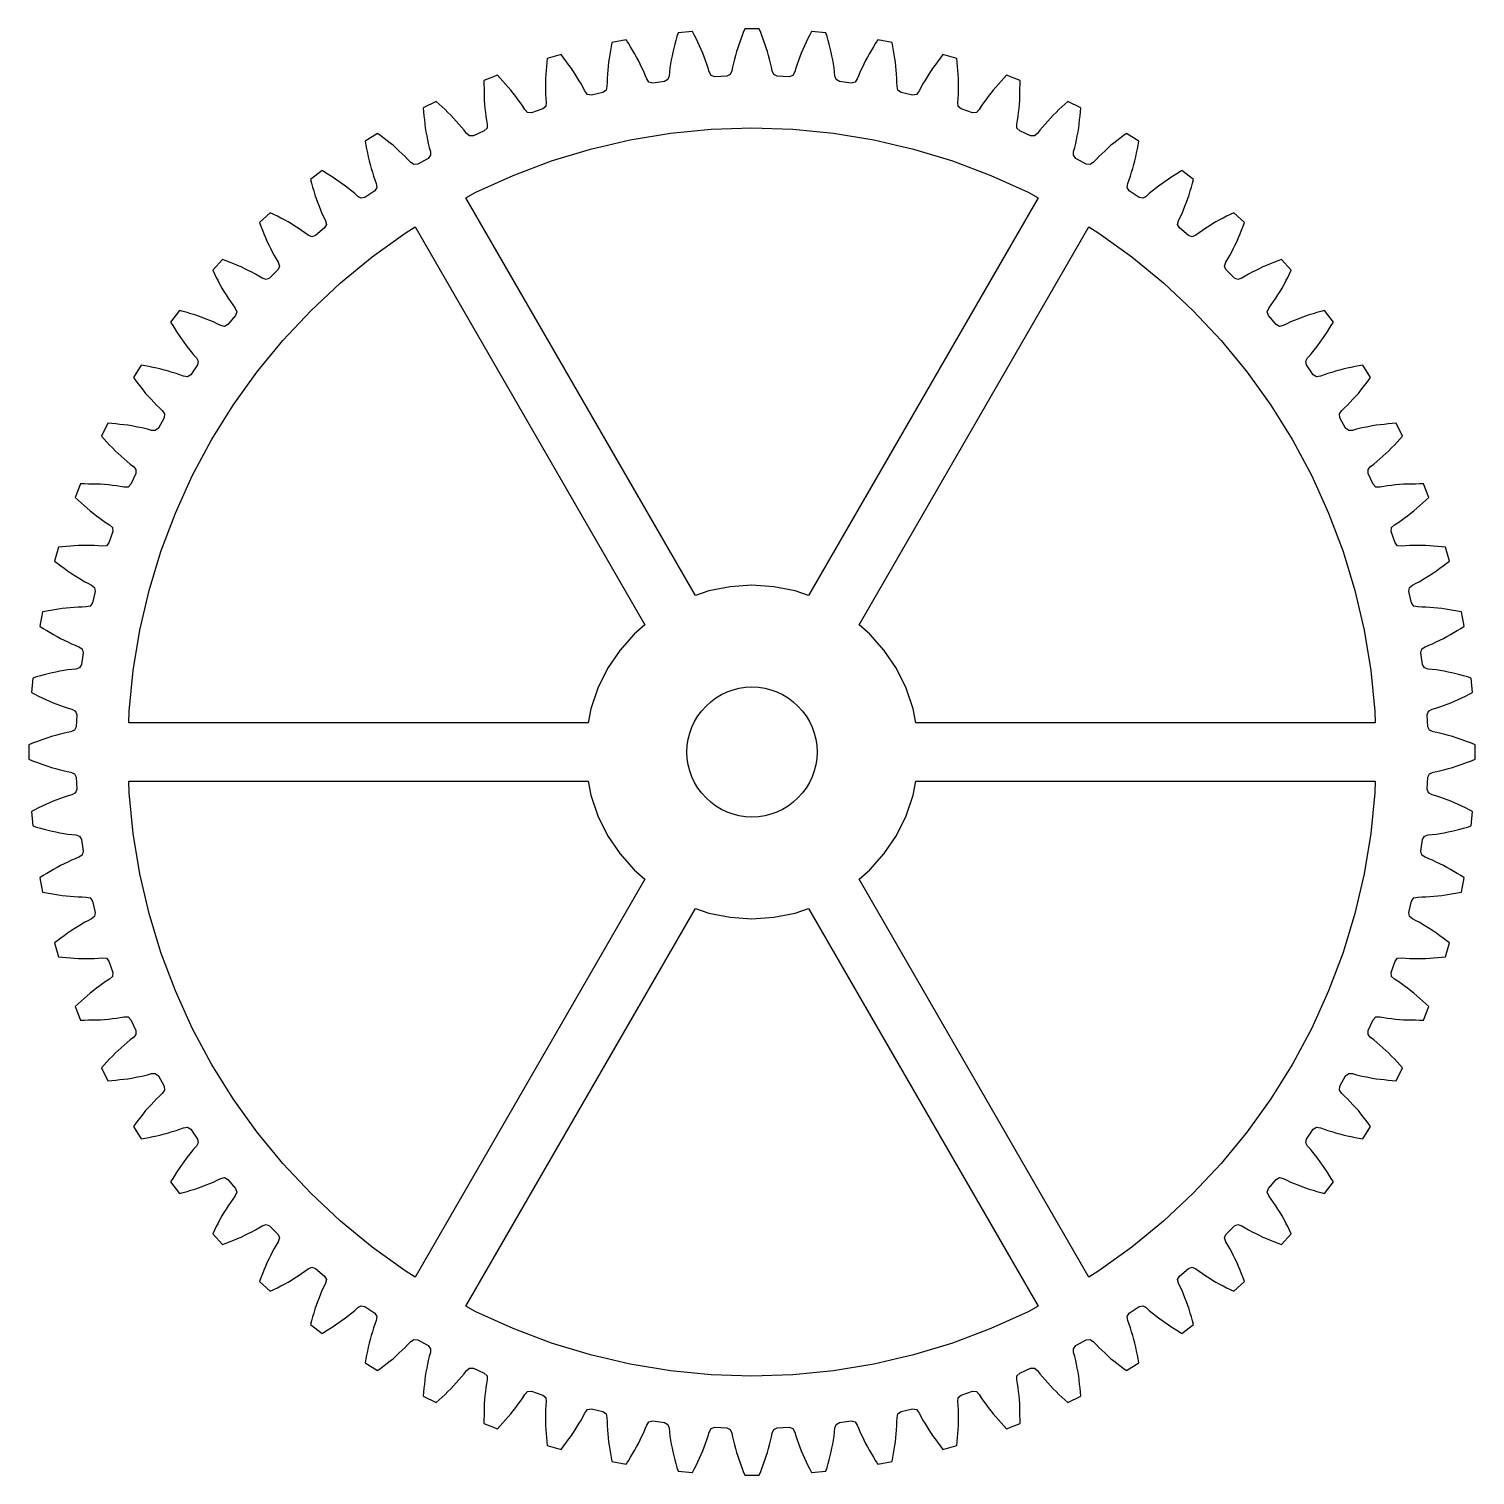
# Model space of a CAD drawing. Header units: millimetres. Extents: x 5 to 285, y 5 to 225.
# Drawn here: x 97.7 to 184.5, y 5 to 91.7 of the extents above; entities that cross this region are included whole.
import ezdxf

# ---------------------------------------------------------------- set-up
doc = ezdxf.new("R2010")
doc.units = ezdxf.units.MM
doc.layers.add('CUT', color=1, linetype='Continuous')

msp = doc.modelspace()

# ---------------------------------------------------------------- linework, layer by layer
at = {"layer": 'CUT'}
for points in [[(141.6396, 5.2243), (141.7249, 5.4488), (141.8093, 5.6737), (141.8929, 5.8989), (141.9722, 6.1255), (142.0387, 6.3563), (142.1042, 6.5874), (142.1689, 6.8188), (142.2327, 7.0504), (142.2827, 7.2852), (142.3278, 7.5211), (142.4192, 7.7389), (142.6323, 7.8371), (143.3456, 7.8701), (143.5668, 7.792), (143.6778, 7.5835), (143.7445, 7.3527), (143.8161, 7.1236), (143.9009, 6.8988), (143.9867, 6.6745), (144.0732, 6.4504), (144.1608, 6.2267), (144.2606, 6.0084), (144.3646, 5.7918), (144.4694, 5.5757), (144.575, 5.36), (144.6815, 5.1446), (145.5536, 5.2254), (145.6186, 5.4567), (145.6828, 5.6881), (145.7461, 5.9198), (145.8085, 6.1518), (145.8666, 6.3848), (145.9116, 6.6208), (145.9555, 6.8569), (145.9986, 7.0932), (146.0406, 7.3297), (146.0688, 7.5681), (146.092, 7.8072), (146.1629, 8.0325), (146.366, 8.15), (147.0732, 8.2486), (147.3006, 8.1913), (147.4305, 7.9939), (147.5182, 7.7703), (147.6105, 7.5487), (147.7157, 7.3328), (147.8218, 7.1173), (147.9287, 6.9021), (148.0365, 6.6875), (148.1561, 6.4793), (148.2796, 6.2733), (148.4039, 6.0677), (148.529, 5.8627), (148.6549, 5.6581), (149.5158, 5.819), (149.5592, 6.0552), (149.6018, 6.2916), (149.6434, 6.5282), (149.6842, 6.7649), (149.7205, 7.0023), (149.7435, 7.2414), (149.7654, 7.4806), (149.7865, 7.7198), (149.8066, 7.9592), (149.8127, 8.1992), (149.8137, 8.4394), (149.8634, 8.6703), (150.0548, 8.806), (150.7499, 8.9695), (150.9817, 8.9333), (151.1292, 8.7489), (151.2372, 8.5343), (151.3496, 8.3221), (151.4743, 8.1168), (151.5998, 7.912), (151.726, 7.7077), (151.8532, 7.5039), (151.9915, 7.3076), (152.1335, 7.1139), (152.2763, 6.9207), (152.4197, 6.728), (152.5639, 6.5359), (153.4063, 6.7756), (153.4278, 7.0148), (153.4483, 7.2541), (153.468, 7.4935), (153.4867, 7.733), (153.501, 7.9727), (153.5018, 8.2129), (153.5016, 8.4531), (153.5005, 8.6933), (153.4984, 8.9335), (153.4823, 9.1731), (153.4612, 9.4123), (153.4894, 9.6468), (153.6675, 9.7996), (154.3445, 10.0265), (154.5787, 10.0119), (154.7426, 9.8418), (154.8698, 9.6381), (155.0014, 9.4372), (155.1445, 9.2443), (155.2883, 9.052), (155.4329, 8.8601), (155.5783, 8.669), (155.7342, 8.4863), (155.8934, 8.3065), (156.0534, 8.1273), (156.214, 7.9487), (156.3753, 7.7707), (157.192, 8.0871), (157.1913, 8.3273), (157.1897, 8.5675), (157.1871, 8.8077), (157.1837, 9.0478), (157.1758, 9.2878), (157.1545, 9.5271), (157.1321, 9.7662), (157.1088, 10.0053), (157.0846, 10.2443), (157.0465, 10.4814), (157.0033, 10.7176), (157.0098, 10.9537), (157.173, 11.1223), (157.8262, 11.4107), (158.0607, 11.4178), (158.2396, 11.2635), (158.3851, 11.0724), (158.5346, 10.8845), (158.6949, 10.7057), (158.856, 10.5274), (159.0176, 10.3497), (159.1801, 10.1728), (159.3521, 10.0053), (159.5273, 9.8409), (159.703, 9.6772), (159.8795, 9.5142), (160.0565, 9.3519), (160.8405, 9.7423), (160.8176, 9.9814), (160.7939, 10.2204), (160.7692, 10.4593), (160.7436, 10.6982), (160.7136, 10.9364), (160.6703, 11.1727), (160.6259, 11.4087), (160.5807, 11.6447), (160.5345, 11.8804), (160.4747, 12.1129), (160.4099, 12.3442), (160.3946, 12.5799), (160.5416, 12.7628), (161.1654, 13.1102), (161.3982, 13.1389), (161.5906, 13.0018), (161.7531, 12.825), (161.9193, 12.6517), (162.0954, 12.4884), (162.2722, 12.3257), (162.4495, 12.1637), (162.6276, 12.0025), (162.8144, 11.8516), (163.004, 11.7041), (163.1941, 11.5573), (163.3848, 11.4113), (163.5761, 11.266), (164.3208, 11.727), (164.2759, 11.963), (164.2302, 12.1988), (164.1836, 12.4345), (164.1361, 12.6699), (164.0842, 12.9044), (164.0193, 13.1357), (163.9533, 13.3666), (163.8865, 13.5973), (163.8188, 13.8278), (163.7378, 14.0538), (163.6519, 14.2781), (163.6149, 14.5114), (163.7444, 14.7071), (164.3335, 15.1106), (164.5627, 15.1607), (164.7669, 15.0419), (164.945, 14.8808), (165.1265, 14.7236), (165.3169, 14.5772), (165.508, 14.4316), (165.6995, 14.2866), (165.8917, 14.1426), (166.0916, 14.0095), (166.294, 13.8801), (166.4968, 13.7515), (166.7002, 13.6237), (166.9041, 13.4967), (167.603, 14.0245), (167.5366, 14.2553), (167.4693, 14.4859), (167.4011, 14.7162), (167.3321, 14.9463), (167.2588, 15.175), (167.1729, 15.3993), (167.0858, 15.6231), (166.9981, 15.8467), (166.9094, 16.07), (166.8078, 16.2875), (166.7016, 16.503), (166.6433, 16.7319), (166.7541, 16.9386), (167.3035, 17.3948), (167.5271, 17.4658), (167.7413, 17.3664), (167.9336, 17.2224), (168.1288, 17.0826), (168.332, 16.9544), (168.5356, 16.827), (168.7397, 16.7003), (168.9444, 16.5746), (169.1557, 16.4606), (169.3691, 16.3504), (169.583, 16.2411), (169.7973, 16.1326), (170.012, 16.0249), (170.6593, 16.615), (170.5718, 16.8387), (170.4836, 17.0621), (170.3945, 17.2851), (170.3045, 17.5078), (170.2104, 17.7288), (170.1041, 17.9442), (169.9968, 18.1591), (169.8888, 18.3736), (169.7799, 18.5877), (169.6587, 18.795), (169.5331, 18.9997), (169.4538, 19.2222), (169.5452, 19.4383), (170.0501, 19.9432), (170.2662, 20.0346), (170.4887, 19.9553), (170.6934, 19.8297), (170.9007, 19.7085), (171.1148, 19.5996), (171.3293, 19.4916), (171.5442, 19.3843), (171.7596, 19.278), (171.9806, 19.1839), (172.2033, 19.0939), (172.4263, 19.0048), (172.6497, 18.9166), (172.8734, 18.8291), (173.4635, 19.4764), (173.3558, 19.6911), (173.2473, 19.9054), (173.138, 20.1193), (173.0278, 20.3327), (172.9138, 20.544), (172.7881, 20.7487), (172.6614, 20.9528), (172.534, 21.1564), (172.4058, 21.3596), (172.266, 21.5548), (172.122, 21.7471), (172.0226, 21.9613), (172.0936, 22.1849), (172.5498, 22.7343), (172.7565, 22.8451), (172.9854, 22.7868), (173.2009, 22.6806), (173.4184, 22.579), (173.6417, 22.4903), (173.8653, 22.4026), (174.0891, 22.3155), (174.3134, 22.2296), (174.5421, 22.1563), (174.7722, 22.0873), (175.0025, 22.0191), (175.2331, 21.9518), (175.4639, 21.8854), (175.9917, 22.5843), (175.8647, 22.7882), (175.7369, 22.9916), (175.6083, 23.1944), (175.4789, 23.3968), (175.3458, 23.5967), (175.2018, 23.7889), (175.0568, 23.9804), (174.9112, 24.1715), (174.7648, 24.3619), (174.6076, 24.5434), (174.4465, 24.7215), (174.3277, 24.9257), (174.3778, 25.1549), (174.7813, 25.744), (174.977, 25.8735), (175.2103, 25.8365), (175.4346, 25.7506), (175.6606, 25.6696), (175.8911, 25.6019), (176.1218, 25.5351), (176.3527, 25.4691), (176.584, 25.4042), (176.8185, 25.3523), (177.0539, 25.3048), (177.2896, 25.2582), (177.5254, 25.2125), (177.7614, 25.1676), (178.2224, 25.9123), (178.0771, 26.1036), (177.9311, 26.2943), (177.7843, 26.4844), (177.6368, 26.674), (177.4859, 26.8608), (177.3247, 27.0389), (177.1627, 27.2162), (177, 27.393), (176.8367, 27.5691), (176.6634, 27.7353), (176.4866, 27.8978), (176.3495, 28.0902), (176.3782, 28.323), (176.7256, 28.9468), (176.9085, 29.0938), (177.1442, 29.0785), (177.3755, 29.0137), (177.608, 28.9539), (177.8437, 28.9077), (178.0797, 28.8625), (178.3157, 28.8181), (178.552, 28.7748), (178.7902, 28.7448), (179.0291, 28.7192), (179.268, 28.6945), (179.507, 28.6708), (179.7461, 28.6479), (180.1365, 29.4319), (179.9742, 29.6089), (179.8112, 29.7854), (179.6475, 29.9611), (179.4831, 30.1363), (179.3156, 30.3083), (179.1387, 30.4708), (178.961, 30.6324), (178.7827, 30.7935), (178.6039, 30.9538), (178.416, 31.1033), (178.2249, 31.2488), (178.0706, 31.4277), (178.0777, 31.6622), (178.3661, 32.3154), (178.5347, 32.4786), (178.7708, 32.4851), (179.007, 32.4419), (179.2441, 32.4038), (179.4831, 32.3796), (179.7222, 32.3563), (179.9613, 32.3339), (180.2006, 32.3126), (180.4406, 32.3047), (180.6807, 32.3013), (180.9209, 32.2987), (181.1611, 32.2971), (181.4013, 32.2964), (181.7177, 33.1131), (181.5397, 33.2744), (181.3611, 33.435), (181.1819, 33.595), (181.0021, 33.7542), (180.8194, 33.9101), (180.6283, 34.0555), (180.4364, 34.2001), (180.2441, 34.3439), (180.0512, 34.487), (179.8503, 34.6186), (179.6466, 34.7458), (179.4765, 34.9097), (179.4619, 35.1439), (179.6888, 35.8209), (179.8416, 35.999), (180.0761, 36.0272), (180.3153, 36.0061), (180.5549, 35.99), (180.7951, 35.9879), (181.0353, 35.9868), (181.2755, 35.9866), (181.5157, 35.9874), (181.7554, 36.0017), (181.9949, 36.0204), (182.2343, 36.0401), (182.4736, 36.0606), (182.7128, 36.0821), (182.9525, 36.9245), (182.7604, 37.0687), (182.5677, 37.2121), (182.3745, 37.3549), (182.1808, 37.4969), (181.9845, 37.6352), (181.7807, 37.7624), (181.5764, 37.8886), (181.3716, 38.0141), (181.1663, 38.1388), (180.9541, 38.2512), (180.7395, 38.3592), (180.5551, 38.5067), (180.5189, 38.7385), (180.6824, 39.4336), (180.8181, 39.625), (181.049, 39.6747), (181.2892, 39.6757), (181.5292, 39.6818), (181.7686, 39.7019), (182.0078, 39.723), (182.247, 39.7449), (182.4861, 39.7679), (182.7235, 39.8042), (182.9602, 39.845), (183.1968, 39.8866), (183.4332, 39.9292), (183.6694, 39.9726), (183.8303, 40.8335), (183.6257, 40.9594), (183.4207, 41.0845), (183.2151, 41.2088), (183.0091, 41.3323), (182.8009, 41.4519), (182.5863, 41.5597), (182.3711, 41.6666), (182.1556, 41.7727), (181.9397, 41.8779), (181.7181, 41.9702), (181.4945, 42.0579), (181.2971, 42.1878), (181.2398, 42.4152), (181.3384, 43.1224), (181.4559, 43.3255), (181.6812, 43.3964), (181.9203, 43.4196), (182.1587, 43.4478), (182.3952, 43.4898), (182.6315, 43.5329), (182.8676, 43.5768), (183.1036, 43.6218), (183.3366, 43.6799), (183.5686, 43.7423), (183.8003, 43.8056), (184.0317, 43.8698), (184.263, 43.9348), (184.3438, 44.8069), (184.1284, 44.9134), (183.9127, 45.019), (183.6966, 45.1238), (183.48, 45.2278), (183.2617, 45.3276), (183.038, 45.4152), (182.8139, 45.5017), (182.5896, 45.5875), (182.3648, 45.6723), (182.1357, 45.7439), (181.9049, 45.8106), (181.6964, 45.9216), (181.6183, 46.1428), (181.6513, 46.8561), (181.7495, 47.0692), (181.9673, 47.1606), (182.2032, 47.2057), (182.438, 47.2557), (182.6696, 47.3195), (182.901, 47.3842), (183.1321, 47.4497), (183.3629, 47.5162), (183.5895, 47.5955), (183.8147, 47.6791), (184.0396, 47.7635), (184.2641, 47.8488), (184.4884, 47.9349), (184.4884, 48.8107), (184.2641, 48.8968), (184.0396, 48.9821), (183.8147, 49.0665), (183.5895, 49.1501), (183.3629, 49.2294), (183.1321, 49.2959), (182.901, 49.3614), (182.6696, 49.4261), (182.438, 49.4899), (182.2032, 49.5399), (181.9673, 49.585), (181.7495, 49.6764), (181.6513, 49.8895), (181.6183, 50.6028), (181.6964, 50.824), (181.9049, 50.935), (182.1357, 51.0017), (182.3648, 51.0733), (182.5896, 51.1581), (182.8139, 51.2439), (183.038, 51.3304), (183.2617, 51.418), (183.48, 51.5178), (183.6966, 51.6218), (183.9127, 51.7266), (184.1284, 51.8322), (184.3438, 51.9387), (184.263, 52.8108), (184.0317, 52.8758), (183.8003, 52.94), (183.5686, 53.0033), (183.3366, 53.0657), (183.1036, 53.1238), (182.8676, 53.1688), (182.6315, 53.2127), (182.3952, 53.2558), (182.1587, 53.2978), (181.9203, 53.326), (181.6812, 53.3492), (181.4559, 53.4201), (181.3384, 53.6232), (181.2398, 54.3304), (181.2971, 54.5578), (181.4945, 54.6877), (181.7181, 54.7754), (181.9397, 54.8677), (182.1556, 54.9729), (182.3711, 55.079), (182.5863, 55.1859), (182.8009, 55.2937), (183.0091, 55.4133), (183.2151, 55.5368), (183.4207, 55.6611), (183.6257, 55.7862), (183.8303, 55.9121), (183.6694, 56.773), (183.4332, 56.8164), (183.1968, 56.859), (182.9602, 56.9006), (182.7235, 56.9414), (182.4861, 56.9777), (182.247, 57.0007), (182.0078, 57.0226), (181.7686, 57.0437), (181.5292, 57.0638), (181.2892, 57.0699), (181.049, 57.0709), (180.8181, 57.1206), (180.6824, 57.312), (180.5189, 58.0071), (180.5551, 58.2389), (180.7395, 58.3864), (180.9541, 58.4944), (181.1663, 58.6068), (181.3716, 58.7315), (181.5764, 58.857), (181.7807, 58.9832), (181.9845, 59.1104), (182.1808, 59.2487), (182.3745, 59.3907), (182.5677, 59.5335), (182.7604, 59.6769), (182.9525, 59.8211), (182.7128, 60.6635), (182.4736, 60.685), (182.2343, 60.7055), (181.9949, 60.7252), (181.7554, 60.7439), (181.5157, 60.7582), (181.2755, 60.759), (181.0353, 60.7588), (180.7951, 60.7577), (180.5549, 60.7556), (180.3153, 60.7395), (180.0761, 60.7184), (179.8416, 60.7466), (179.6888, 60.9247), (179.4619, 61.6017), (179.4765, 61.8359), (179.6466, 61.9998), (179.8503, 62.127), (180.0512, 62.2586), (180.2441, 62.4017), (180.4364, 62.5455), (180.6283, 62.6901), (180.8194, 62.8355), (181.0021, 62.9914), (181.1819, 63.1506), (181.3611, 63.3106), (181.5397, 63.4712), (181.7177, 63.6325), (181.4013, 64.4492), (181.1611, 64.4485), (180.9209, 64.4469), (180.6807, 64.4443), (180.4406, 64.4409), (180.2006, 64.433), (179.9613, 64.4117), (179.7222, 64.3893), (179.4831, 64.366), (179.2441, 64.3418), (179.007, 64.3037), (178.7708, 64.2605), (178.5347, 64.267), (178.3661, 64.4302), (178.0777, 65.0834), (178.0706, 65.3179), (178.2249, 65.4968), (178.416, 65.6423), (178.6039, 65.7918), (178.7827, 65.9521), (178.961, 66.1132), (179.1387, 66.2748), (179.3156, 66.4373), (179.4831, 66.6093), (179.6475, 66.7845), (179.8112, 66.9602), (179.9742, 67.1367), (180.1365, 67.3137), (179.7461, 68.0977), (179.507, 68.0748), (179.268, 68.0511), (179.0291, 68.0264), (178.7902, 68.0008), (178.552, 67.9708), (178.3157, 67.9275), (178.0797, 67.8831), (177.8437, 67.8379), (177.608, 67.7917), (177.3755, 67.7319), (177.1442, 67.6671), (176.9085, 67.6518), (176.7256, 67.7988), (176.3782, 68.4226), (176.3495, 68.6554), (176.4866, 68.8478), (176.6634, 69.0103), (176.8367, 69.1765), (177, 69.3526), (177.1627, 69.5294), (177.3247, 69.7067), (177.4859, 69.8848), (177.6368, 70.0716), (177.7843, 70.2612), (177.9311, 70.4513), (178.0771, 70.642), (178.2224, 70.8333), (177.7614, 71.578), (177.5254, 71.5331), (177.2896, 71.4874), (177.0539, 71.4408), (176.8185, 71.3933), (176.584, 71.3414), (176.3527, 71.2765), (176.1218, 71.2105), (175.8911, 71.1437), (175.6606, 71.076), (175.4346, 70.995), (175.2103, 70.9091), (174.977, 70.8721), (174.7813, 71.0016), (174.3778, 71.5907), (174.3277, 71.8199), (174.4465, 72.0241), (174.6076, 72.2022), (174.7648, 72.3837), (174.9112, 72.5741), (175.0568, 72.7652), (175.2018, 72.9567), (175.3458, 73.1489), (175.4789, 73.3488), (175.6083, 73.5512), (175.7369, 73.754), (175.8647, 73.9574), (175.9917, 74.1613), (175.4639, 74.8602), (175.2331, 74.7938), (175.0025, 74.7265), (174.7722, 74.6583), (174.5421, 74.5893), (174.3134, 74.516), (174.0891, 74.4301), (173.8653, 74.343), (173.6417, 74.2553), (173.4184, 74.1666), (173.2009, 74.065), (172.9854, 73.9588), (172.7565, 73.9005), (172.5498, 74.0113), (172.0936, 74.5607), (172.0226, 74.7843), (172.122, 74.9985), (172.266, 75.1908), (172.4058, 75.386), (172.534, 75.5892), (172.6614, 75.7928), (172.7881, 75.9969), (172.9138, 76.2016), (173.0278, 76.4129), (173.138, 76.6263), (173.2473, 76.8402), (173.3558, 77.0545), (173.4635, 77.2692), (172.8734, 77.9165), (172.6497, 77.829), (172.4263, 77.7408), (172.2033, 77.6517), (171.9806, 77.5617), (171.7596, 77.4676), (171.5442, 77.3613), (171.3293, 77.254), (171.1148, 77.146), (170.9007, 77.0371), (170.6934, 76.9159), (170.4887, 76.7903), (170.2662, 76.711), (170.0501, 76.8024), (169.5452, 77.3073), (169.4538, 77.5234), (169.5331, 77.7459), (169.6587, 77.9506), (169.7799, 78.1579), (169.8888, 78.372), (169.9968, 78.5865), (170.1041, 78.8014), (170.2104, 79.0168), (170.3045, 79.2378), (170.3945, 79.4605), (170.4836, 79.6835), (170.5718, 79.9069), (170.6593, 80.1306), (170.012, 80.7207), (169.7973, 80.613), (169.583, 80.5045), (169.3691, 80.3952), (169.1557, 80.285), (168.9444, 80.171), (168.7397, 80.0453), (168.5356, 79.9186), (168.332, 79.7912), (168.1288, 79.663), (167.9336, 79.5232), (167.7413, 79.3792), (167.5271, 79.2798), (167.3035, 79.3508), (166.7541, 79.807), (166.6433, 80.0137), (166.7016, 80.2426), (166.8078, 80.4581), (166.9094, 80.6756), (166.9981, 80.8989), (167.0858, 81.1225), (167.1729, 81.3463), (167.2588, 81.5706), (167.3321, 81.7993), (167.4011, 82.0294), (167.4693, 82.2597), (167.5366, 82.4903), (167.603, 82.7211), (166.9041, 83.2489), (166.7002, 83.1219), (166.4968, 82.9941), (166.294, 82.8655), (166.0916, 82.7361), (165.8917, 82.603), (165.6995, 82.459), (165.508, 82.314), (165.3169, 82.1684), (165.1265, 82.022), (164.945, 81.8648), (164.7669, 81.7037), (164.5627, 81.5849), (164.3335, 81.635), (163.7444, 82.0385), (163.6149, 82.2342), (163.6519, 82.4675), (163.7378, 82.6918), (163.8188, 82.9178), (163.8865, 83.1483), (163.9533, 83.379), (164.0193, 83.6099), (164.0842, 83.8412), (164.1361, 84.0757), (164.1836, 84.3111), (164.2302, 84.5468), (164.2759, 84.7826), (164.3208, 85.0186), (163.5761, 85.4796), (163.3848, 85.3343), (163.1941, 85.1883), (163.004, 85.0415), (162.8144, 84.894), (162.6276, 84.7431), (162.4495, 84.5819), (162.2722, 84.4199), (162.0954, 84.2572), (161.9193, 84.0939), (161.7531, 83.9206), (161.5906, 83.7438), (161.3982, 83.6067), (161.1654, 83.6354), (160.5416, 83.9828), (160.3946, 84.1657), (160.4099, 84.4014), (160.4747, 84.6327), (160.5345, 84.8652), (160.5807, 85.1009), (160.6259, 85.3369), (160.6703, 85.5729), (160.7136, 85.8092), (160.7436, 86.0474), (160.7692, 86.2863), (160.7939, 86.5252), (160.8176, 86.7642), (160.8405, 87.0033), (160.0565, 87.3937), (159.8795, 87.2314), (159.703, 87.0684), (159.5273, 86.9047), (159.3521, 86.7403), (159.1801, 86.5728), (159.0176, 86.3959), (158.856, 86.2182), (158.6949, 86.0399), (158.5346, 85.8611), (158.3851, 85.6732), (158.2396, 85.4821), (158.0607, 85.3278), (157.8262, 85.3349), (157.173, 85.6233), (157.0098, 85.7919), (157.0033, 86.028), (157.0465, 86.2642), (157.0846, 86.5013), (157.1088, 86.7403), (157.1321, 86.9794), (157.1545, 87.2185), (157.1758, 87.4578), (157.1837, 87.6978), (157.1871, 87.9379), (157.1897, 88.1781), (157.1913, 88.4183), (157.192, 88.6585), (156.3753, 88.9749), (156.214, 88.7969), (156.0534, 88.6183), (155.8934, 88.4391), (155.7342, 88.2593), (155.5783, 88.0766), (155.4329, 87.8855), (155.2883, 87.6936), (155.1445, 87.5013), (155.0014, 87.3084), (154.8698, 87.1075), (154.7426, 86.9038), (154.5787, 86.7337), (154.3445, 86.7191), (153.6675, 86.946), (153.4894, 87.0988), (153.4612, 87.3333), (153.4823, 87.5725), (153.4984, 87.8121), (153.5005, 88.0523), (153.5016, 88.2925), (153.5018, 88.5327), (153.501, 88.7729), (153.4867, 89.0126), (153.468, 89.2521), (153.4483, 89.4915), (153.4278, 89.7308), (153.4063, 89.97), (152.5639, 90.2097), (152.4197, 90.0176), (152.2763, 89.8249), (152.1335, 89.6317), (151.9915, 89.438), (151.8532, 89.2417), (151.726, 89.0379), (151.5998, 88.8336), (151.4743, 88.6288), (151.3496, 88.4235), (151.2372, 88.2113), (151.1292, 87.9967), (150.9817, 87.8123), (150.7499, 87.7761), (150.0548, 87.9396), (149.8634, 88.0753), (149.8137, 88.3062), (149.8127, 88.5464), (149.8066, 88.7864), (149.7865, 89.0258), (149.7654, 89.265), (149.7435, 89.5042), (149.7205, 89.7433), (149.6842, 89.9807), (149.6434, 90.2174), (149.6018, 90.454), (149.5592, 90.6904), (149.5158, 90.9266), (148.6549, 91.0875), (148.529, 90.8829), (148.4039, 90.6779), (148.2796, 90.4723), (148.1561, 90.2663), (148.0365, 90.0581), (147.9287, 89.8435), (147.8218, 89.6283), (147.7157, 89.4128), (147.6105, 89.1969), (147.5182, 88.9753), (147.4305, 88.7517), (147.3006, 88.5543), (147.0732, 88.497), (146.366, 88.5956), (146.1629, 88.7131), (146.092, 88.9384), (146.0688, 89.1775), (146.0406, 89.4159), (145.9986, 89.6524), (145.9555, 89.8887), (145.9116, 90.1248), (145.8666, 90.3608), (145.8085, 90.5938), (145.7461, 90.8258), (145.6828, 91.0575), (145.6186, 91.2889), (145.5536, 91.5202), (144.6815, 91.601), (144.575, 91.3856), (144.4694, 91.1699), (144.3646, 90.9538), (144.2606, 90.7372), (144.1608, 90.5189), (144.0732, 90.2952), (143.9867, 90.0711), (143.9009, 89.8468), (143.8161, 89.622), (143.7445, 89.3929), (143.6778, 89.1621), (143.5668, 88.9536), (143.3456, 88.8755), (142.6323, 88.9085), (142.4192, 89.0067), (142.3278, 89.2245), (142.2827, 89.4604), (142.2327, 89.6952), (142.1689, 89.9268), (142.1042, 90.1582), (142.0387, 90.3893), (141.9722, 90.6201), (141.8929, 90.8467), (141.8093, 91.0719), (141.7249, 91.2968), (141.6396, 91.5213), (141.5535, 91.7456), (140.6777, 91.7456), (140.5916, 91.5213), (140.5063, 91.2968), (140.4219, 91.0719), (140.3383, 90.8467), (140.259, 90.6201), (140.1925, 90.3893), (140.127, 90.1582), (140.0623, 89.9268), (139.9985, 89.6952), (139.9485, 89.4604), (139.9034, 89.2245), (139.812, 89.0067), (139.5989, 88.9085), (138.8856, 88.8755), (138.6644, 88.9536), (138.5534, 89.1621), (138.4867, 89.3929), (138.4151, 89.622), (138.3303, 89.8468), (138.2445, 90.0711), (138.158, 90.2952), (138.0704, 90.5189), (137.9706, 90.7372), (137.8666, 90.9538), (137.7618, 91.1699), (137.6562, 91.3856), (137.5497, 91.601), (136.6776, 91.5202), (136.6126, 91.2889), (136.5484, 91.0575), (136.4851, 90.8258), (136.4227, 90.5938), (136.3646, 90.3608), (136.3196, 90.1248), (136.2757, 89.8887), (136.2326, 89.6524), (136.1906, 89.4159), (136.1624, 89.1775), (136.1392, 88.9384), (136.0683, 88.7131), (135.8652, 88.5956), (135.158, 88.497), (134.9306, 88.5543), (134.8007, 88.7517), (134.713, 88.9753), (134.6207, 89.1969), (134.5155, 89.4128), (134.4094, 89.6283), (134.3025, 89.8435), (134.1947, 90.0581), (134.0751, 90.2663), (133.9516, 90.4723), (133.8273, 90.6779), (133.7022, 90.8829), (133.5763, 91.0875), (132.7154, 90.9266), (132.672, 90.6904), (132.6294, 90.454), (132.5878, 90.2174), (132.547, 89.9807), (132.5107, 89.7433), (132.4877, 89.5042), (132.4658, 89.265), (132.4447, 89.0258), (132.4246, 88.7864), (132.4185, 88.5464), (132.4175, 88.3062), (132.3678, 88.0753), (132.1764, 87.9396), (131.4813, 87.7761), (131.2495, 87.8123), (131.102, 87.9967), (130.994, 88.2113), (130.8816, 88.4235), (130.7569, 88.6288), (130.6314, 88.8336), (130.5052, 89.0379), (130.378, 89.2417), (130.2397, 89.438), (130.0977, 89.6317), (129.9549, 89.8249), (129.8115, 90.0176), (129.6673, 90.2097), (128.8249, 89.97), (128.8034, 89.7308), (128.7829, 89.4915), (128.7632, 89.2521), (128.7445, 89.0126), (128.7302, 88.7729), (128.7294, 88.5327), (128.7296, 88.2925), (128.7307, 88.0523), (128.7328, 87.8121), (128.7489, 87.5725), (128.77, 87.3333), (128.7418, 87.0988), (128.5637, 86.946), (127.8867, 86.7191), (127.6525, 86.7337), (127.4886, 86.9038), (127.3614, 87.1075), (127.2298, 87.3084), (127.0867, 87.5013), (126.9429, 87.6936), (126.7983, 87.8855), (126.6529, 88.0766), (126.497, 88.2593), (126.3378, 88.4391), (126.1778, 88.6183), (126.0172, 88.7969), (125.8559, 88.9749), (125.0392, 88.6585), (125.0399, 88.4183), (125.0415, 88.1781), (125.0441, 87.9379), (125.0475, 87.6978), (125.0554, 87.4578), (125.0767, 87.2185), (125.0991, 86.9794), (125.1224, 86.7403), (125.1466, 86.5013), (125.1847, 86.2642), (125.2279, 86.028), (125.2214, 85.7919), (125.0582, 85.6233), (124.405, 85.3349), (124.1705, 85.3278), (123.9916, 85.4821), (123.8461, 85.6732), (123.6966, 85.8611), (123.5363, 86.0399), (123.3752, 86.2182), (123.2136, 86.3959), (123.0511, 86.5728), (122.8791, 86.7403), (122.7039, 86.9047), (122.5282, 87.0684), (122.3517, 87.2314), (122.1747, 87.3937), (121.3907, 87.0033), (121.4136, 86.7642), (121.4373, 86.5252), (121.462, 86.2863), (121.4876, 86.0474), (121.5176, 85.8092), (121.5609, 85.5729), (121.6053, 85.3369), (121.6505, 85.1009), (121.6967, 84.8652), (121.7565, 84.6327), (121.8213, 84.4014), (121.8366, 84.1657), (121.6896, 83.9828), (121.0658, 83.6354), (120.833, 83.6067), (120.6406, 83.7438), (120.4781, 83.9206), (120.3119, 84.0939), (120.1358, 84.2572), (119.959, 84.4199), (119.7817, 84.5819), (119.6036, 84.7431), (119.4168, 84.894), (119.2272, 85.0415), (119.0371, 85.1883), (118.8464, 85.3343), (118.6551, 85.4796), (117.9104, 85.0186), (117.9553, 84.7826), (118.001, 84.5468), (118.0476, 84.3111), (118.0951, 84.0757), (118.147, 83.8412), (118.2119, 83.6099), (118.2779, 83.379), (118.3447, 83.1483), (118.4124, 82.9178), (118.4934, 82.6918), (118.5793, 82.4675), (118.6163, 82.2342), (118.4868, 82.0385), (117.8977, 81.635), (117.6685, 81.5849), (117.4643, 81.7037), (117.2862, 81.8648), (117.1047, 82.022), (116.9143, 82.1684), (116.7232, 82.314), (116.5317, 82.459), (116.3395, 82.603), (116.1396, 82.7361), (115.9372, 82.8655), (115.7344, 82.9941), (115.531, 83.1219), (115.3271, 83.2489), (114.6282, 82.7211), (114.6946, 82.4903), (114.7619, 82.2597), (114.8301, 82.0294), (114.8991, 81.7993), (114.9724, 81.5706), (115.0583, 81.3463), (115.1454, 81.1225), (115.2331, 80.8989), (115.3218, 80.6756), (115.4234, 80.4581), (115.5296, 80.2426), (115.5879, 80.0137), (115.4771, 79.807), (114.9277, 79.3508), (114.7041, 79.2798), (114.4899, 79.3792), (114.2976, 79.5232), (114.1024, 79.663), (113.8992, 79.7912), (113.6956, 79.9186), (113.4915, 80.0453), (113.2868, 80.171), (113.0755, 80.285), (112.8621, 80.3952), (112.6482, 80.5045), (112.4339, 80.613), (112.2192, 80.7207), (111.5719, 80.1306), (111.6594, 79.9069), (111.7476, 79.6835), (111.8367, 79.4605), (111.9267, 79.2378), (112.0208, 79.0168), (112.1271, 78.8014), (112.2344, 78.5865), (112.3424, 78.372), (112.4513, 78.1579), (112.5725, 77.9506), (112.6981, 77.7459), (112.7774, 77.5234), (112.686, 77.3073), (112.1811, 76.8024), (111.965, 76.711), (111.7425, 76.7903), (111.5378, 76.9159), (111.3305, 77.0371), (111.1164, 77.146), (110.9019, 77.254), (110.687, 77.3613), (110.4716, 77.4676), (110.2506, 77.5617), (110.0279, 77.6517), (109.8049, 77.7408), (109.5815, 77.829), (109.3578, 77.9165), (108.7677, 77.2692), (108.8754, 77.0545), (108.9839, 76.8402), (109.0932, 76.6263), (109.2034, 76.4129), (109.3174, 76.2016), (109.4431, 75.9969), (109.5698, 75.7928), (109.6972, 75.5892), (109.8254, 75.386), (109.9652, 75.1908), (110.1092, 74.9985), (110.2086, 74.7843), (110.1376, 74.5607), (109.6814, 74.0113), (109.4747, 73.9005), (109.2458, 73.9588), (109.0303, 74.065), (108.8128, 74.1666), (108.5895, 74.2553), (108.3659, 74.343), (108.1421, 74.4301), (107.9178, 74.516), (107.6891, 74.5893), (107.459, 74.6583), (107.2287, 74.7265), (106.9981, 74.7938), (106.7673, 74.8602), (106.2395, 74.1613), (106.3665, 73.9574), (106.4943, 73.754), (106.6229, 73.5512), (106.7523, 73.3488), (106.8854, 73.1489), (107.0294, 72.9567), (107.1744, 72.7652), (107.32, 72.5741), (107.4664, 72.3837), (107.6236, 72.2022), (107.7847, 72.0241), (107.9035, 71.8199), (107.8534, 71.5907), (107.4499, 71.0016), (107.2542, 70.8721), (107.0209, 70.9091), (106.7966, 70.995), (106.5706, 71.076), (106.3401, 71.1437), (106.1094, 71.2105), (105.8785, 71.2765), (105.6472, 71.3414), (105.4127, 71.3933), (105.1773, 71.4408), (104.9416, 71.4874), (104.7058, 71.5331), (104.4698, 71.578), (104.0088, 70.8333), (104.1541, 70.642), (104.3001, 70.4513), (104.4469, 70.2612), (104.5944, 70.0716), (104.7453, 69.8848), (104.9065, 69.7067), (105.0685, 69.5294), (105.2312, 69.3526), (105.3945, 69.1765), (105.5678, 69.0103), (105.7446, 68.8478), (105.8817, 68.6554), (105.853, 68.4226), (105.5056, 67.7988), (105.3227, 67.6518), (105.087, 67.6671), (104.8557, 67.7319), (104.6232, 67.7917), (104.3875, 67.8379), (104.1515, 67.8831), (103.9155, 67.9275), (103.6792, 67.9708), (103.441, 68.0008), (103.2021, 68.0264), (102.9632, 68.0511), (102.7242, 68.0748), (102.4851, 68.0977), (102.0947, 67.3137), (102.257, 67.1367), (102.42, 66.9602), (102.5837, 66.7845), (102.7481, 66.6093), (102.9156, 66.4373), (103.0925, 66.2748), (103.2702, 66.1132), (103.4485, 65.9521), (103.6273, 65.7918), (103.8152, 65.6423), (104.0063, 65.4968), (104.1606, 65.3179), (104.1535, 65.0834), (103.8651, 64.4302), (103.6965, 64.267), (103.4604, 64.2605), (103.2242, 64.3037), (102.9871, 64.3418), (102.7481, 64.366), (102.509, 64.3893), (102.2699, 64.4117), (102.0306, 64.433), (101.7906, 64.4409), (101.5505, 64.4443), (101.3103, 64.4469), (101.0701, 64.4485), (100.8299, 64.4492), (100.5135, 63.6325), (100.6915, 63.4712), (100.8701, 63.3106), (101.0493, 63.1506), (101.2291, 62.9914), (101.4118, 62.8355), (101.6029, 62.6901), (101.7948, 62.5455), (101.9871, 62.4017), (102.18, 62.2586), (102.3809, 62.127), (102.5846, 61.9998), (102.7547, 61.8359), (102.7693, 61.6017), (102.5424, 60.9247), (102.3896, 60.7466), (102.1551, 60.7184), (101.9159, 60.7395), (101.6763, 60.7556), (101.4361, 60.7577), (101.1959, 60.7588), (100.9557, 60.759), (100.7155, 60.7582), (100.4758, 60.7439), (100.2363, 60.7252), (99.9969, 60.7055), (99.7576, 60.685), (99.5184, 60.6635), (99.2787, 59.8211), (99.4708, 59.6769), (99.6635, 59.5335), (99.8567, 59.3907), (100.0504, 59.2487), (100.2467, 59.1104), (100.4505, 58.9832), (100.6548, 58.857), (100.8596, 58.7315), (101.0649, 58.6068), (101.2771, 58.4944), (101.4917, 58.3864), (101.6761, 58.2389), (101.7123, 58.0071), (101.5488, 57.312), (101.4131, 57.1206), (101.1822, 57.0709), (100.942, 57.0699), (100.702, 57.0638), (100.4626, 57.0437), (100.2234, 57.0226), (99.9842, 57.0007), (99.7451, 56.9777), (99.5077, 56.9414), (99.271, 56.9006), (99.0344, 56.859), (98.798, 56.8164), (98.5618, 56.773), (98.4009, 55.9121), (98.6055, 55.7862), (98.8105, 55.6611), (99.0161, 55.5368), (99.2221, 55.4133), (99.4303, 55.2937), (99.6449, 55.1859), (99.8601, 55.079), (100.0756, 54.9729), (100.2915, 54.8677), (100.5131, 54.7754), (100.7367, 54.6877), (100.9341, 54.5578), (100.9914, 54.3304), (100.8928, 53.6232), (100.7753, 53.4201), (100.55, 53.3492), (100.3109, 53.326), (100.0725, 53.2978), (99.836, 53.2558), (99.5997, 53.2127), (99.3636, 53.1688), (99.1276, 53.1238), (98.8946, 53.0657), (98.6626, 53.0033), (98.4309, 52.94), (98.1995, 52.8758), (97.9682, 52.8108), (97.8874, 51.9387), (98.1028, 51.8322), (98.3185, 51.7266), (98.5346, 51.6218), (98.7512, 51.5178), (98.9695, 51.418), (99.1932, 51.3304), (99.4173, 51.2439), (99.6416, 51.1581), (99.8664, 51.0733), (100.0955, 51.0017), (100.3263, 50.935), (100.5348, 50.824), (100.6129, 50.6028), (100.5799, 49.8895), (100.4817, 49.6764), (100.2639, 49.585), (100.028, 49.5399), (99.7932, 49.4899), (99.5616, 49.4261), (99.3302, 49.3614), (99.0991, 49.2959), (98.8683, 49.2294), (98.6417, 49.1501), (98.4165, 49.0665), (98.1916, 48.9821), (97.9671, 48.8968), (97.7428, 48.8107), (97.7428, 47.9349), (97.9671, 47.8488), (98.1916, 47.7635), (98.4165, 47.6791), (98.6417, 47.5955), (98.8683, 47.5162), (99.0991, 47.4497), (99.3302, 47.3842), (99.5616, 47.3195), (99.7932, 47.2557), (100.028, 47.2057), (100.2639, 47.1606), (100.4817, 47.0692), (100.5799, 46.8561), (100.6129, 46.1428), (100.5348, 45.9216), (100.3263, 45.8106), (100.0955, 45.7439), (99.8664, 45.6723), (99.6416, 45.5875), (99.4173, 45.5017), (99.1932, 45.4152), (98.9695, 45.3276), (98.7512, 45.2278), (98.5346, 45.1238), (98.3185, 45.019), (98.1028, 44.9134), (97.8874, 44.8069), (97.9682, 43.9348), (98.1995, 43.8698), (98.4309, 43.8056), (98.6626, 43.7423), (98.8946, 43.6799), (99.1276, 43.6218), (99.3636, 43.5768), (99.5997, 43.5329), (99.836, 43.4898), (100.0725, 43.4478), (100.3109, 43.4196), (100.55, 43.3964), (100.7753, 43.3255), (100.8928, 43.1224), (100.9914, 42.4152), (100.9341, 42.1878), (100.7367, 42.0579), (100.5131, 41.9702), (100.2915, 41.8779), (100.0756, 41.7727), (99.8601, 41.6666), (99.6449, 41.5597), (99.4303, 41.4519), (99.2221, 41.3323), (99.0161, 41.2088), (98.8105, 41.0845), (98.6055, 40.9594), (98.4009, 40.8335), (98.5618, 39.9726), (98.798, 39.9292), (99.0344, 39.8866), (99.271, 39.845), (99.5077, 39.8042), (99.7451, 39.7679), (99.9842, 39.7449), (100.2234, 39.723), (100.4626, 39.7019), (100.702, 39.6818), (100.942, 39.6757), (101.1822, 39.6747), (101.4131, 39.625), (101.5488, 39.4336), (101.7123, 38.7385), (101.6761, 38.5067), (101.4917, 38.3592), (101.2771, 38.2512), (101.0649, 38.1388), (100.8596, 38.0141), (100.6548, 37.8886), (100.4505, 37.7624), (100.2467, 37.6352), (100.0504, 37.4969), (99.8567, 37.3549), (99.6635, 37.2121), (99.4708, 37.0687), (99.2787, 36.9245), (99.5184, 36.0821), (99.7576, 36.0606), (99.9969, 36.0401), (100.2363, 36.0204), (100.4758, 36.0017), (100.7155, 35.9874), (100.9557, 35.9866), (101.1959, 35.9868), (101.4361, 35.9879), (101.6763, 35.99), (101.9159, 36.0061), (102.1551, 36.0272), (102.3896, 35.999), (102.5424, 35.8209), (102.7693, 35.1439), (102.7547, 34.9097), (102.5846, 34.7458), (102.3809, 34.6186), (102.18, 34.487), (101.9871, 34.3439), (101.7948, 34.2001), (101.6029, 34.0555), (101.4118, 33.9101), (101.2291, 33.7542), (101.0493, 33.595), (100.8701, 33.435), (100.6915, 33.2744), (100.5135, 33.1131), (100.8299, 32.2964), (101.0701, 32.2971), (101.3103, 32.2987), (101.5505, 32.3013), (101.7906, 32.3047), (102.0306, 32.3126), (102.2699, 32.3339), (102.509, 32.3563), (102.7481, 32.3796), (102.9871, 32.4038), (103.2242, 32.4419), (103.4604, 32.4851), (103.6965, 32.4786), (103.8651, 32.3154), (104.1535, 31.6622), (104.1606, 31.4277), (104.0063, 31.2488), (103.8152, 31.1033), (103.6273, 30.9538), (103.4485, 30.7935), (103.2702, 30.6324), (103.0925, 30.4708), (102.9156, 30.3083), (102.7481, 30.1363), (102.5837, 29.9611), (102.42, 29.7854), (102.257, 29.6089), (102.0947, 29.4319), (102.4851, 28.6479), (102.7242, 28.6708), (102.9632, 28.6945), (103.2021, 28.7192), (103.441, 28.7448), (103.6792, 28.7748), (103.9155, 28.8181), (104.1515, 28.8625), (104.3875, 28.9077), (104.6232, 28.9539), (104.8557, 29.0137), (105.087, 29.0785), (105.3227, 29.0938), (105.5056, 28.9468), (105.853, 28.323), (105.8817, 28.0902), (105.7446, 27.8978), (105.5678, 27.7353), (105.3945, 27.5691), (105.2312, 27.393), (105.0685, 27.2162), (104.9065, 27.0389), (104.7453, 26.8608), (104.5944, 26.674), (104.4469, 26.4844), (104.3001, 26.2943), (104.1541, 26.1036), (104.0088, 25.9123), (104.4698, 25.1676), (104.7058, 25.2125), (104.9416, 25.2582), (105.1773, 25.3048), (105.4127, 25.3523), (105.6472, 25.4042), (105.8785, 25.4691), (106.1094, 25.5351), (106.3401, 25.6019), (106.5706, 25.6696), (106.7966, 25.7506), (107.0209, 25.8365), (107.2542, 25.8735), (107.4499, 25.744), (107.8534, 25.1549), (107.9035, 24.9257), (107.7847, 24.7215), (107.6236, 24.5434), (107.4664, 24.3619), (107.32, 24.1715), (107.1744, 23.9804), (107.0294, 23.7889), (106.8854, 23.5967), (106.7523, 23.3968), (106.6229, 23.1944), (106.4943, 22.9916), (106.3665, 22.7882), (106.2395, 22.5843), (106.7673, 21.8854), (106.9981, 21.9518), (107.2287, 22.0191), (107.459, 22.0873), (107.6891, 22.1563), (107.9178, 22.2296), (108.1421, 22.3155), (108.3659, 22.4026), (108.5895, 22.4903), (108.8128, 22.579), (109.0303, 22.6806), (109.2458, 22.7868), (109.4747, 22.8451), (109.6814, 22.7343), (110.1376, 22.1849), (110.2086, 21.9613), (110.1092, 21.7471), (109.9652, 21.5548), (109.8254, 21.3596), (109.6972, 21.1564), (109.5698, 20.9528), (109.4431, 20.7487), (109.3174, 20.544), (109.2034, 20.3327), (109.0932, 20.1193), (108.9839, 19.9054), (108.8754, 19.6911), (108.7677, 19.4764), (109.3578, 18.8291), (109.5815, 18.9166), (109.8049, 19.0048), (110.0279, 19.0939), (110.2506, 19.1839), (110.4716, 19.278), (110.687, 19.3843), (110.9019, 19.4916), (111.1164, 19.5996), (111.3305, 19.7085), (111.5378, 19.8297), (111.7425, 19.9553), (111.965, 20.0346), (112.1811, 19.9432), (112.686, 19.4383), (112.7774, 19.2222), (112.6981, 18.9997), (112.5725, 18.795), (112.4513, 18.5877), (112.3424, 18.3736), (112.2344, 18.1591), (112.1271, 17.9442), (112.0208, 17.7288), (111.9267, 17.5078), (111.8367, 17.2851), (111.7476, 17.0621), (111.6594, 16.8387), (111.5719, 16.615), (112.2192, 16.0249), (112.4339, 16.1326), (112.6482, 16.2411), (112.8621, 16.3504), (113.0755, 16.4606), (113.2868, 16.5746), (113.4915, 16.7003), (113.6956, 16.827), (113.8992, 16.9544), (114.1024, 17.0826), (114.2976, 17.2224), (114.4899, 17.3664), (114.7041, 17.4658), (114.9277, 17.3948), (115.4771, 16.9386), (115.5879, 16.7319), (115.5296, 16.503), (115.4234, 16.2875), (115.3218, 16.07), (115.2331, 15.8467), (115.1454, 15.6231), (115.0583, 15.3993), (114.9724, 15.175), (114.8991, 14.9463), (114.8301, 14.7162), (114.7619, 14.4859), (114.6946, 14.2553), (114.6282, 14.0245), (115.3271, 13.4967), (115.531, 13.6237), (115.7344, 13.7515), (115.9372, 13.8801), (116.1396, 14.0095), (116.3395, 14.1426), (116.5317, 14.2866), (116.7232, 14.4316), (116.9143, 14.5772), (117.1047, 14.7236), (117.2862, 14.8808), (117.4643, 15.0419), (117.6685, 15.1607), (117.8977, 15.1106), (118.4868, 14.7071), (118.6163, 14.5114), (118.5793, 14.2781), (118.4934, 14.0538), (118.4124, 13.8278), (118.3447, 13.5973), (118.2779, 13.3666), (118.2119, 13.1357), (118.147, 12.9044), (118.0951, 12.6699), (118.0476, 12.4345), (118.001, 12.1988), (117.9553, 11.963), (117.9104, 11.727), (118.6551, 11.266), (118.8464, 11.4113), (119.0371, 11.5573), (119.2272, 11.7041), (119.4168, 11.8516), (119.6036, 12.0025), (119.7817, 12.1637), (119.959, 12.3257), (120.1358, 12.4884), (120.3119, 12.6517), (120.4781, 12.825), (120.6406, 13.0018), (120.833, 13.1389), (121.0658, 13.1102), (121.6896, 12.7628), (121.8366, 12.5799), (121.8213, 12.3442), (121.7565, 12.1129), (121.6967, 11.8804), (121.6505, 11.6447), (121.6053, 11.4087), (121.5609, 11.1727), (121.5176, 10.9364), (121.4876, 10.6982), (121.462, 10.4593), (121.4373, 10.2204), (121.4136, 9.9814), (121.3907, 9.7423), (122.1747, 9.3519), (122.3517, 9.5142), (122.5282, 9.6772), (122.7039, 9.8409), (122.8791, 10.0053), (123.0511, 10.1728), (123.2136, 10.3497), (123.3752, 10.5274), (123.5363, 10.7057), (123.6966, 10.8845), (123.8461, 11.0724), (123.9916, 11.2635), (124.1705, 11.4178), (124.405, 11.4107), (125.0582, 11.1223), (125.2214, 10.9537), (125.2279, 10.7176), (125.1847, 10.4814), (125.1466, 10.2443), (125.1224, 10.0053), (125.0991, 9.7662), (125.0767, 9.5271), (125.0554, 9.2878), (125.0475, 9.0478), (125.0441, 8.8077), (125.0415, 8.5675), (125.0399, 8.3273), (125.0392, 8.0871), (125.8559, 7.7707), (126.0172, 7.9487), (126.1778, 8.1273), (126.3378, 8.3065), (126.497, 8.4863), (126.6529, 8.669), (126.7983, 8.8601), (126.9429, 9.052), (127.0867, 9.2443), (127.2298, 9.4372), (127.3614, 9.6381), (127.4886, 9.8418), (127.6525, 10.0119), (127.8867, 10.0265), (128.5637, 9.7996), (128.7418, 9.6468), (128.77, 9.4123), (128.7489, 9.1731), (128.7328, 8.9335), (128.7307, 8.6933), (128.7296, 8.4531), (128.7294, 8.2129), (128.7302, 7.9727), (128.7445, 7.733), (128.7632, 7.4935), (128.7829, 7.2541), (128.8034, 7.0148), (128.8249, 6.7756), (129.6673, 6.5359), (129.8115, 6.728), (129.9549, 6.9207), (130.0977, 7.1139), (130.2397, 7.3076), (130.378, 7.5039), (130.5052, 7.7077), (130.6314, 7.912), (130.7569, 8.1168), (130.8816, 8.3221), (130.994, 8.5343), (131.102, 8.7489), (131.2495, 8.9333), (131.4813, 8.9695), (132.1764, 8.806), (132.3678, 8.6703), (132.4175, 8.4394), (132.4185, 8.1992), (132.4246, 7.9592), (132.4447, 7.7198), (132.4658, 7.4806), (132.4877, 7.2414), (132.5107, 7.0023), (132.547, 6.7649), (132.5878, 6.5282), (132.6294, 6.2916), (132.672, 6.0552), (132.7154, 5.819), (133.5763, 5.6581), (133.7022, 5.8627), (133.8273, 6.0677), (133.9516, 6.2733), (134.0751, 6.4793), (134.1947, 6.6875), (134.3025, 6.9021), (134.4094, 7.1173), (134.5155, 7.3328), (134.6207, 7.5487), (134.713, 7.7703), (134.8007, 7.9939), (134.9306, 8.1913), (135.158, 8.2486), (135.8652, 8.15), (136.0683, 8.0325), (136.1392, 7.8072), (136.1624, 7.5681), (136.1906, 7.3297), (136.2326, 7.0932), (136.2757, 6.8569), (136.3196, 6.6208), (136.3646, 6.3848), (136.4227, 6.1518), (136.4851, 5.9198), (136.5484, 5.6881), (136.6126, 5.4567), (136.6776, 5.2254), (137.5497, 5.1446), (137.6562, 5.36), (137.7618, 5.5757), (137.8666, 5.7918), (137.9706, 6.0084), (138.0704, 6.2267), (138.158, 6.4504), (138.2445, 6.6745), (138.3303, 6.8988), (138.4151, 7.1236), (138.4867, 7.3527), (138.5534, 7.5835), (138.6644, 7.792), (138.8856, 7.8701), (139.5989, 7.8371), (139.812, 7.7389), (139.9034, 7.5211), (139.9485, 7.2852), (139.9985, 7.0504), (140.0623, 6.8188), (140.127, 6.5874), (140.1925, 6.3563), (140.259, 6.1255), (140.3383, 5.8989), (140.4219, 5.6737), (140.5063, 5.4488), (140.5916, 5.2243), (140.6777, 5), (141.5535, 5)], [(143.7038, 58.0321), (142.4209, 58.2872), (141.1156, 58.3728), (139.8103, 58.2872), (138.5274, 58.0321), (137.7181, 57.7573), (123.941, 81.62), (124.5574, 81.9495), (126.7889, 82.9605), (129.0817, 83.8235), (131.4261, 84.5346), (133.8119, 85.0909), (136.229, 85.49), (138.6671, 85.7301), (141.1156, 85.8103), (143.5641, 85.7301), (146.0022, 85.49), (148.4193, 85.0909), (150.8051, 84.5346), (153.1495, 83.8235), (155.4423, 82.9605), (157.6738, 81.9495), (158.2902, 81.62), (144.5131, 57.7573)], [(103.7354, 50.1228), (103.7583, 50.8213), (103.9984, 53.2594), (104.3975, 55.6765), (104.9538, 58.0623), (105.6649, 60.4067), (106.5279, 62.6995), (107.5389, 64.931), (108.6938, 67.0916), (109.9875, 69.1719), (111.4144, 71.1633), (112.9686, 73.057), (114.6433, 74.8451), (116.4314, 76.5198), (118.3251, 78.074), (120.3165, 79.5009), (120.91, 79.87), (134.6871, 56.0073), (134.0445, 55.4439), (133.1821, 54.4604), (132.4554, 53.3728), (131.8768, 52.1996), (131.4563, 50.961), (131.2896, 50.1228)], [(150.9416, 50.1228), (150.7749, 50.961), (150.3544, 52.1996), (149.7758, 53.3728), (149.0491, 54.4604), (148.1867, 55.4439), (147.5441, 56.0073), (161.3212, 79.87), (161.9147, 79.5009), (163.9061, 78.074), (165.7998, 76.5198), (167.5879, 74.8451), (169.2626, 73.057), (170.8168, 71.1633), (172.2437, 69.1719), (173.5374, 67.0916), (174.6923, 64.931), (175.7033, 62.6995), (176.5663, 60.4067), (177.2774, 58.0623), (177.8337, 55.6765), (178.2328, 53.2594), (178.4729, 50.8213), (178.4958, 50.1228)], [(140.7333, 44.4916), (140.3548, 44.5477), (139.9835, 44.6407), (139.6231, 44.7697), (139.2772, 44.9333), (138.9489, 45.1301), (138.6415, 45.3581), (138.3579, 45.6151), (138.1009, 45.8987), (137.8729, 46.2061), (137.6761, 46.5344), (137.5125, 46.8803), (137.3835, 47.2407), (137.2905, 47.612), (137.2344, 47.9905), (137.2156, 48.3728), (137.2344, 48.7551), (137.2905, 49.1336), (137.3835, 49.5049), (137.5125, 49.8653), (137.6761, 50.2112), (137.8729, 50.5395), (138.1009, 50.8469), (138.3579, 51.1305), (138.6415, 51.3875), (138.9489, 51.6155), (139.2772, 51.8123), (139.6231, 51.9759), (139.9835, 52.1049), (140.3548, 52.1979), (140.7333, 52.254), (141.1156, 52.2728), (141.4979, 52.254), (141.8764, 52.1979), (142.2477, 52.1049), (142.6081, 51.9759), (142.954, 51.8123), (143.2823, 51.6155), (143.5897, 51.3875), (143.8733, 51.1305), (144.1303, 50.8469), (144.3583, 50.5395), (144.5551, 50.2112), (144.7187, 49.8653), (144.8477, 49.5049), (144.9407, 49.1336), (144.9968, 48.7551), (145.0156, 48.3728), (144.9968, 47.9905), (144.9407, 47.612), (144.8477, 47.2407), (144.7187, 46.8803), (144.5551, 46.5344), (144.3583, 46.2061), (144.1303, 45.8987), (143.8733, 45.6151), (143.5897, 45.3581), (143.2823, 45.1301), (142.954, 44.9333), (142.6081, 44.7697), (142.2477, 44.6407), (141.8764, 44.5477), (141.4979, 44.4916), (141.1156, 44.4728)], [(120.3165, 17.2447), (118.3251, 18.6716), (116.4314, 20.2258), (114.6433, 21.9005), (112.9686, 23.6886), (111.4144, 25.5823), (109.9875, 27.5737), (108.6938, 29.654), (107.5389, 31.8146), (106.5279, 34.0461), (105.6649, 36.3389), (104.9538, 38.6833), (104.3975, 41.0691), (103.9984, 43.4862), (103.7583, 45.9243), (103.7354, 46.6228), (131.2896, 46.6228), (131.4563, 45.7846), (131.8768, 44.546), (132.4554, 43.3728), (133.1821, 42.2852), (134.0445, 41.3017), (134.6871, 40.7383), (120.91, 16.8756)], [(147.5441, 40.7383), (148.1867, 41.3017), (149.0491, 42.2852), (149.7758, 43.3728), (150.3544, 44.546), (150.7749, 45.7846), (150.9416, 46.6228), (178.4958, 46.6228), (178.4729, 45.9243), (178.2328, 43.4862), (177.8337, 41.0691), (177.2774, 38.6833), (176.5663, 36.3389), (175.7033, 34.0461), (174.6923, 31.8146), (173.5374, 29.654), (172.2437, 27.5737), (170.8168, 25.5823), (169.2626, 23.6886), (167.5879, 21.9005), (165.7998, 20.2258), (163.9061, 18.6716), (161.9147, 17.2447), (161.3212, 16.8756)], [(138.6671, 11.0155), (136.229, 11.2556), (133.8119, 11.6547), (131.4261, 12.211), (129.0817, 12.9221), (126.7889, 13.7851), (124.5574, 14.7961), (123.941, 15.1256), (137.7181, 38.9883), (138.5274, 38.7135), (139.8103, 38.4584), (141.1156, 38.3728), (142.4209, 38.4584), (143.7038, 38.7135), (144.5131, 38.9883), (158.2902, 15.1256), (157.6738, 14.7961), (155.4423, 13.7851), (153.1495, 12.9221), (150.8051, 12.211), (148.4193, 11.6547), (146.0022, 11.2556), (143.5641, 11.0155), (141.1156, 10.9353)]]:
    msp.add_lwpolyline(points, close=True, dxfattribs=at)

doc.saveas('drawing.dxf')
